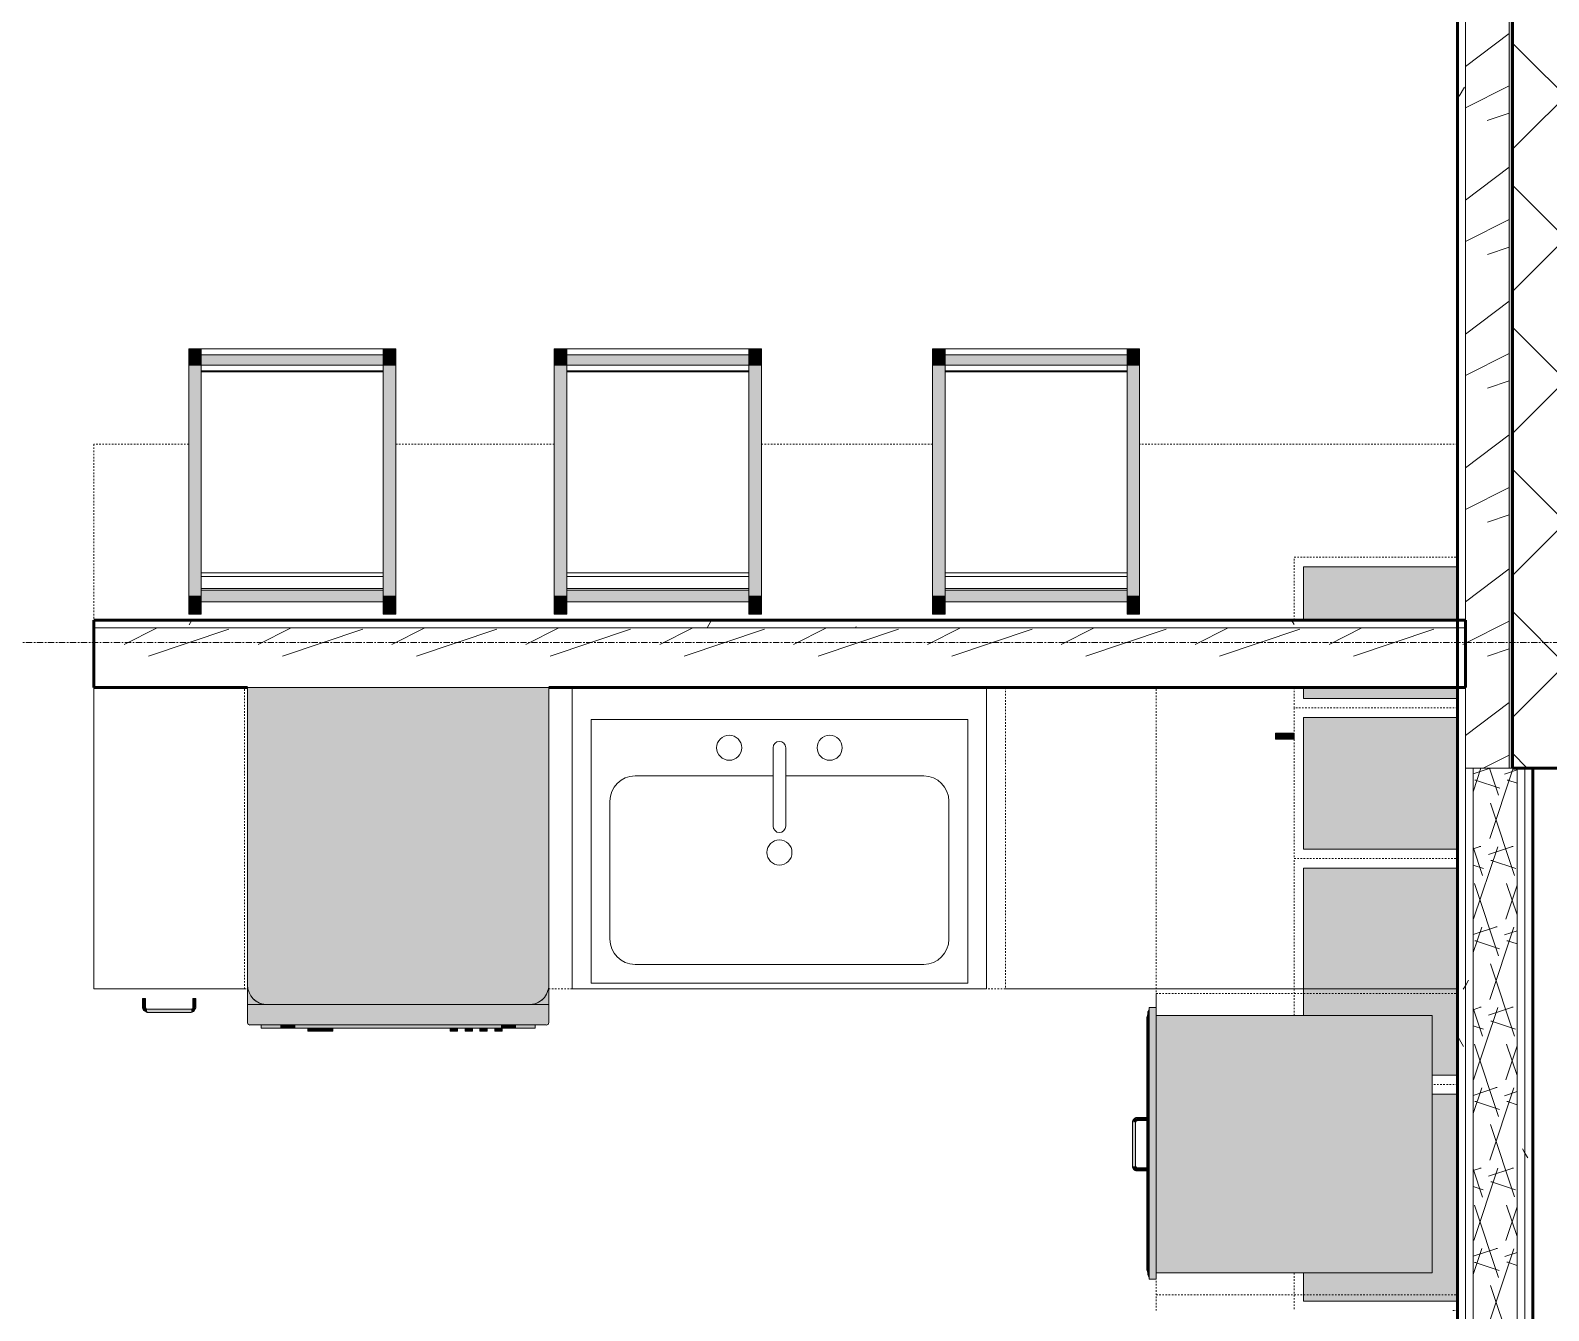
# Model space of a CAD drawing. Header units: inches. Extents: x -4169 to -1846, y 9706 to 12377.
# Drawn here: x -2758.4 to -2637.4, y 11794 to 11896 of the extents above; entities that cross this region are included whole.
import ezdxf

# ---------------------------------------------------------------- set-up
doc = ezdxf.new("R2010")
doc.units = ezdxf.units.IN
doc.header["$MEASUREMENT"] = 0
doc.linetypes.add('Dash', pattern=[0.25, 0.125, -0.125])
doc.linetypes.add('Grid Line 1_2_', pattern=[0.875, 0.5, -0.125, 0.125, -0.125])
for name, color, linetype, lineweight in [('0-1', 7, 'Continuous', 5), ('0-2', 7, 'Continuous', 18), ('A-WALL', 113, 'Continuous', 18), ('A-WALL-11', 113, 'Continuous', 60), ('A-WALL-3', 50, 'Continuous', 60), ('A-WALL-4', 7, 'Continuous', 18), ('A-WALL-PATT-1', 250, 'Continuous', 9), ('A-WALL-PATT-2', 253, 'Continuous', 9), ('A-WALL-PATT-3', 252, 'Continuous', 9), ('A-WALL-PATT-4', 111, 'Continuous', 9), ('I-FURN-1', 250, 'Continuous', 9), ('I-FURN-2', 9, 'Continuous', 9), ('I-WALL-3', 2, 'Continuous', 60), ('P-SANR-FIXT-2', 250, 'Continuous', 9), ('Q-CASE', 31, 'Continuous', 9), ('Q-CASE-1', 9, 'Continuous', 9), ('Q-CASE-3', 250, 'Continuous', 9), ('Q-CASE-4', 250, 'Dash', 9), ('Q-CASE-HDLN-1', 250, 'Dash', 9), ('Q-CASE-HDLN-2', 31, 'Continuous', 9), ('Q-SPCQ-1', 250, 'Continuous', 9), ('Q-SPCQ-2', 55, 'Continuous', 9), ('S-GRID-1', 1, 'Grid Line 1_2_', 9)]:
    doc.layers.add(name, color=color, linetype=linetype, lineweight=lineweight)
pattern_1 = [(216.87, (4.265, 10.662), (31.9871619, 21.32545714), [5.331, -47.981]), (206.565, (10.662, 7.464), (-10.662476, -10.6620098), [11.921, -11.921]), (198.435, (10.662, 2.132), (-21.32449365, -10.6625869), [6.744, -26.974])]
pattern_2 = [(0, (0, 0), (20.48, 5.12), [0.845, -14.515, 0.845, -14.515, -81.92]), (0, (0, 0), (20.48, 5.12), [-30.72, 0.845, -29.875, 0.845, -14.515, -35.84]), (0, (0, 0), (20.48, 5.12), [-76.8, 0.845, -9.395, 0.845, -24.755]), (120, (7.68, 2.56), (-14.67405, 15.1762003), [0.845, -14.515, 0.845, -14.515, -81.92]), (120, (7.68, 2.56), (-14.67405, 15.1762003), [-30.72, 0.845, -29.875, 0.845, -14.515, -35.84]), (120, (7.68, 2.56), (-14.67405, 15.1762003), [-76.8, 0.845, -9.395, 0.845, -24.755]), (240, (10.24, 12.8), (-5.80595, -20.2962003), [0.845, -14.515, 0.845, -14.515, -81.92]), (240, (10.24, 12.8), (-5.80595, -20.2962003), [-30.72, 0.845, -29.875, 0.845, -14.515, -35.84]), (240, (10.24, 12.8), (-5.80595, -20.2962003), [-76.8, 0.845, -9.395, 0.845, -24.755])]
pattern_3 = [(45, (0, 0), (-5.656854, 5.656854), []), (135, (0, 0), (-5.656854, -5.656854), [])]

# ---------------------------------------------------------------- blocks, each defined once
blk = doc.blocks.new('OD_CW_Countertop - OD_CW_Countertop-2487585-ENLARGED RCP - 2ND FLOOR PLAN')
at = {"layer": 'Q-CASE-HDLN-1'}
for p, q in [((8.29, 24), (0.74, 24)), ((0.74, 24), (0.74, 10)), ((37.41, 24), (24.79, 24)), ((67.53, 24), (53.91, 24)), ((109.34, 24), (84.03, 24)), ((0.74, 4.62), (0.74, -19.38)), ((0.74, -19.38), (12.96, -19.38)), ((36.96, -19.38), (109.34, -19.38))]:
    blk.add_line(p, q, dxfattribs=at)
blk = doc.blocks.new('OD_CW_Countertop - OD_CW_Countertop-2386725-ENLARGED RCP - 2ND FLOOR PLAN')
at = {"layer": 'Q-CASE-HDLN-1'}
for p, q in [((0.74, -24), (0.74, 0)), ((0.74, 0), (14.74, 0)), ((44.74, 0), (47.24, 0)), ((68.86, 0), (70.36, 0)), ((70.36, 0), (70.36, -24))]:
    blk.add_line(p, q, dxfattribs=at)
blk = doc.blocks.new('Sink Kitchen-Single - 30_ x 21_-366345-ENLARGED RCP - 2ND FLOOR PLAN')
at = {"layer": 'P-SANR-FIXT-2'}
for p, q in [((15.62, 10.59), (-14.38, 10.59)), ((-14.38, 10.59), (-14.38, -10.41)), ((15.62, -10.41), (15.62, 10.59)), ((0.12, 8.34), (0.12, 2.09)), ((1.12, 8.34), (1.12, 2.09)), ((0.12, 6.09), (-10.88, 6.09)), ((12.12, 6.09), (1.12, 6.09)), ((-12.88, 4.09), (-12.88, -6.91)), ((14.12, -6.91), (14.12, 4.09)), ((-10.88, -8.91), (12.12, -8.91)), ((-14.38, -10.41), (15.62, -10.41))]:
    blk.add_line(p, q, dxfattribs=at)
for centre, radius, start, end in [((-3.38, 8.34), 1, 360, 180), ((0.62, 8.34), 0.5, 360, 180), ((4.62, 8.34), 1, 360, 180), ((-3.38, 8.34), 1, 180, 0), ((4.62, 8.34), 1, 180, 360), ((-10.88, 4.09), 2, 90, 180), ((12.12, 4.09), 2, 360, 90), ((0.62, 2.09), 0.5, 180, 0), ((0.62, 0), 1, 360, 180), ((0.62, 0), 1, 180, 0), ((-10.88, -6.91), 2, 180, 270), ((12.12, -6.91), 2, 270, 0)]:
    blk.add_arc(centre, radius, start, end, dxfattribs=at)
blk = doc.blocks.new('Dishwasher_15404 - 34_ counter-547918-ENLARGED RCP - 2ND FLOOR PLAN')
at = {"layer": 'Q-SPCQ-2'}
for points in [[(0, 0), (23.68, 0), (24.08, 0.05), (24.46, 0.21), (24.83, 0.52), (25.04, 0.79), (25.2, 1.17), (25.25, 1.57), (25.25, 22.43), (25.17, 22.9), (24.98, 23.29), (24.74, 23.58), (24.46, 23.79), (24.08, 23.95), (23.68, 24), (0, 24), (0, 6.54)], [(25.25, 0), (26.73, 0.01), (26.82, 0.06), (26.87, 0.2), (26.85, 23.86), (26.82, 23.94), (26.68, 24), (25.25, 24), (25.25, 0.42)], [(27.12, 21.39), (27.12, 22.91), (26.87, 22.91), (26.87, 21.39)], [(26.87, 20.19), (27.12, 20.19), (27.12, 21.39), (26.87, 21.39), (26.87, 20.22)], [(27.12, 3.81), (27.12, 20.19), (26.87, 20.19), (26.87, 3.81)], [(27.12, 19.69), (27.37, 19.69), (27.37, 20.28), (27.12, 20.28), (27.12, 20.19)], [(27.37, 18.51), (27.37, 19.1), (27.12, 19.1), (27.12, 18.51)], [(27.37, 17.33), (27.37, 17.92), (27.12, 17.92), (27.12, 17.33)], [(27.37, 16.15), (27.37, 16.74), (27.12, 16.74), (27.12, 16.15)], [(27.37, 5.81), (27.37, 6.79), (27.12, 6.79), (27.12, 5.81)], [(27.37, 4.82), (27.37, 5.81), (27.12, 5.81), (27.12, 4.82)], [(26.87, 2.61), (27.12, 2.61), (27.12, 3.81), (26.87, 3.81), (26.87, 2.63)], [(27.12, 1.09), (27.12, 2.61), (26.87, 2.61), (26.87, 1.09)]]:
    blk.add_hatch(color=256, dxfattribs=at).paths.add_polyline_path(points, flags=0)
h = blk.add_hatch(color=256, dxfattribs=at)
h.paths.add_polyline_path([(24.74, 0), (25.25, 0), (25.25, 1.57), (25.2, 1.17), (24.96, 0.67), (24.74, 0.42), (24.46, 0.21), (24.08, 0.05), (23.68, 0), (24.57, 0)], flags=0)
h.paths.add_polyline_path([(25.25, 22.43), (25.25, 24), (23.68, 24), (24.08, 23.95), (24.46, 23.79), (24.83, 23.48), (25.04, 23.21), (25.22, 22.75)], flags=0)
h = blk.add_hatch(color=256, dxfattribs=at)
h.paths.add_polyline_path([(25.07, 0.85), (25.12, 0.95), (25.08, 0.9)], flags=0)
h.paths.add_polyline_path([(25.2, 1.2), (25.22, 1.25), (25.2, 1.23)], flags=0)
h.paths.add_polyline_path([(25, 23.26), (24.96, 23.33), (24.98, 23.29)], flags=0)
at = {"layer": 'Q-SPCQ-1'}
for p, q in [((0, 24), (23.68, 24)), ((0, 0), (0, 24)), ((23.68, 24), (25.25, 24)), ((25.25, 24), (26.68, 24)), ((25.25, 24), (25.25, 22.43)), ((26.87, 23.8), (26.87, 0.2)), ((25.25, 22.43), (25.25, 1.57)), ((26.87, 22.91), (27.12, 22.91)), ((27.12, 21.39), (27.12, 22.91)), ((27.12, 20.19), (27.12, 21.39)), ((27.12, 20.28), (27.37, 20.28)), ((27.12, 3.81), (27.12, 20.19)), ((27.12, 19.69), (27.37, 19.69)), ((27.37, 19.69), (27.37, 20.28)), ((27.12, 19.1), (27.37, 19.1)), ((27.12, 18.51), (27.37, 18.51)), ((27.37, 18.51), (27.37, 19.1)), ((27.12, 17.92), (27.37, 17.92)), ((27.12, 17.33), (27.37, 17.33)), ((27.37, 17.33), (27.37, 17.92)), ((27.12, 16.74), (27.37, 16.74)), ((27.12, 16.15), (27.37, 16.15)), ((27.37, 16.15), (27.37, 16.74)), ((27.12, 6.79), (27.37, 6.79)), ((27.37, 5.81), (27.37, 6.79)), ((27.37, 4.82), (27.37, 5.81)), ((27.37, 4.82), (27.12, 4.82)), ((27.12, 2.61), (27.12, 3.81)), ((27.12, 1.09), (27.12, 2.61)), ((25.25, 1.57), (25.25, 0)), ((23.68, 0), (0, 0)), ((26.87, 1.09), (27.12, 1.09)), ((25.25, 0), (23.68, 0)), ((26.68, 0), (25.25, 0))]:
    blk.add_line(p, q, dxfattribs=at)
for centre, radius, start, end in [((23.68, 22.43), 1.57, 360, 90), ((23.68, 22.43), 1.57, 32.077, 42.3359), ((23.68, 22.43), 1.57, 17.8182, 27.5266), ((26.68, 23.8), 0.197, 360, 90), ((23.68, 22.43), 1.57, 360, 13.6425), ((23.68, 1.57), 1.57, 270, 360), ((23.68, 1.57), 1.57, 346.3575, 360), ((23.68, 1.57), 1.57, 317.6641, 327.923), ((23.68, 1.57), 1.57, 332.4734, 342.1818), ((26.68, 0.2), 0.197, 270, 360), ((26.68, 0.2), 0.197, 285, 345)]:
    blk.add_arc(centre, radius, start, end, dxfattribs=at)
blk = doc.blocks.new('Bar_Stool_6722_1_ - Bar_Stool_6722_1_-1229311-ENLARGED RCP - 2ND FLOOR PLAN')
at = {"layer": 'I-FURN-2'}
for points in [[(1, 20.14), (1, 21.13), (0, 21.13), (0, 20.14)], [(16.5, 21.13), (15.5, 21.13), (15.5, 20.14), (16.5, 20.14)], [(1, 20.14), (0, 20.14), (0, 19.69), (1, 19.69), (1, 19.89)], [(1, 19.69), (0, 19.69), (0, 1.3), (1, 1.3), (1, 17.83)], [(16.5, 19.69), (16.5, 20.14), (15.5, 20.14), (15.5, 19.69), (16, 19.69)], [(16.5, 19.69), (15.5, 19.69), (15.5, 1.3), (16.5, 1.3), (16.5, 17.83)], [(1, 1.3), (0, 1.3), (0, 0.75), (1, 0.75), (1, 0.94)], [(16.5, 0.75), (16.5, 1.3), (15.5, 1.3), (15.5, 0.75), (16.5, 0.75)], [(1, 0.46), (1, 0.75), (0, 0.75), (0, 0), (1, 0)], [(16.5, 0.46), (16.5, 0.75), (15.5, 0.75), (15.5, 0), (16.5, 0)]]:
    blk.add_hatch(color=256, dxfattribs=at).paths.add_polyline_path(points, flags=0)
h = blk.add_hatch(color=256, dxfattribs=at)
h.paths.add_polyline_path([(11.82, 20.14), (1, 20.14), (1, 19.22), (11.82, 19.22)], flags=0)
h.paths.add_polyline_path([(15.5, 20.14), (11.82, 20.14), (11.82, 19.22), (15.5, 19.22), (15.5, 19.69)], flags=0)
h = blk.add_hatch(color=256, dxfattribs=at)
h.paths.add_polyline_path([(11.82, 1.3), (1, 1.3), (1, 0.46), (11.82, 0.46), (11.82, 0.75)], flags=0)
h.paths.add_polyline_path([(15.5, 0.75), (15.5, 1.3), (11.82, 1.3), (11.82, 0.46), (15.5, 0.46)], flags=0)
at = {"layer": 'I-FURN-1'}
for p, q in [((1, 21.13), (0, 21.13)), ((0, 21.13), (0, 20.14)), ((1, 20.14), (1, 21.13)), ((16.5, 21.13), (15.5, 21.13)), ((15.5, 21.13), (15.5, 20.14)), ((16.5, 20.14), (16.5, 21.13)), ((0, 20.14), (0, 19.69)), ((0, 20.14), (1, 20.14)), ((0, 19.69), (0, 1.3)), ((0, 19.69), (1, 19.69)), ((15.5, 20.14), (1, 20.14)), ((1, 19.69), (1, 20.14)), ((1, 1.3), (1, 19.69)), ((15.5, 20.14), (15.5, 19.69)), ((15.5, 20.14), (16.5, 20.14)), ((15.5, 19.69), (15.5, 1.3)), ((15.5, 19.69), (16.5, 19.69)), ((16.5, 19.69), (16.5, 20.14)), ((16.5, 1.3), (16.5, 19.69)), ((1, 19.22), (15.5, 19.22)), ((1, 19.07), (15.5, 19.07)), ((1, 18.13), (15.5, 18.13)), ((1, 17.83), (15.5, 17.83)), ((0, 1.3), (1, 1.3)), ((0, 1.3), (0, 0.75)), ((1, 1.83), (15.5, 1.83)), ((1, 1.73), (15.5, 1.73)), ((15.5, 1.3), (1, 1.3)), ((1, 0.75), (1, 1.3)), ((15.5, 1.3), (16.5, 1.3)), ((15.5, 1.3), (15.5, 0.75)), ((16.5, 0.75), (16.5, 1.3)), ((0, 0.75), (0, 0)), ((0, 0.75), (1, 0.75)), ((1, 0), (1, 0.75)), ((1, 0.46), (15.5, 0.46)), ((15.5, 0.75), (15.5, 0)), ((15.5, 0.75), (16.5, 0.75)), ((16.5, 0), (15.5, 0)), ((16.5, 0), (16.5, 0.75)), ((1, 0), (0, 0)), ((1, 0), (15.5, 0))]:
    blk.add_line(p, q, dxfattribs=at)
blk = doc.blocks.new('300 Series Wall Hung Cabinet_301 - 18_-2356589-ENLARGED RCP - 2ND FLOOR PLAN')
at = {"layer": 'Q-CASE-1'}
blk.add_hatch(color=256, dxfattribs=at).paths.add_polyline_path([(8.25, -4.79), (8.25, -0.19), (-8.25, -0.19), (-8.25, -2.19), (6, -2.19), (6, -12.44), (8.25, -12.44)], flags=0)
at = {"layer": 'Q-CASE-3'}
for p, q in [((-8.25, -2.19), (-8.25, -0.19)), ((8.25, -0.19), (8.25, -12.44)), ((8.25, -12.44), (6, -12.44))]:
    blk.add_line(p, q, dxfattribs=at)
at = {"layer": 'Q-CASE-4'}
for p, q in [((-9, -0.19), (-9, -2.19)), ((9, -0.56), (9, -0.19)), ((6, -13.19), (9, -13.19))]:
    blk.add_line(p, q, dxfattribs=at)
blk = doc.blocks.new('300 Series Wall Hung Cabinet_301 - 18_-2356570-ENLARGED RCP - 2ND FLOOR PLAN')
at = {"layer": 'Q-CASE-1'}
blk.add_hatch(color=256, dxfattribs=at).paths.add_polyline_path([(-8.25, 0.19), (8.25, 0.19), (8.25, 12.44), (-3.5, 12.44), (-3.5, 2.19), (-8.25, 2.19), (-8.25, 0.56)], flags=0)
at = {"layer": 'Q-CASE-3'}
for p, q in [((-3.5, 12.44), (8.25, 12.44)), ((8.25, 12.44), (8.25, 0.19)), ((-8.25, 0.19), (-8.25, 2.19))]:
    blk.add_line(p, q, dxfattribs=at)
at = {"layer": 'Q-CASE-4'}
for p, q in [((-3.5, 13.19), (9, 13.19)), ((9, 13.19), (9, 0.19)), ((-9, 0.19), (-9, 2.19))]:
    blk.add_line(p, q, dxfattribs=at)
blk = doc.blocks.new('300 Series Wall Hung Cabinet_301 - 12_-2216986-ENLARGED RCP - 2ND FLOOR PLAN')
at = {"layer": 'Q-CASE-1'}
for points in [[(5.25, -0.56), (5.25, -0.19), (-5.25, -0.19), (-5.25, -12.44), (5.25, -12.44), (5.25, -4.79)], [(-3.51, -13.19), (-4, -13.19), (-4, -14.69), (-3.51, -14.69)]]:
    blk.add_hatch(color=256, dxfattribs=at).paths.add_polyline_path(points, flags=0)
at = {"layer": 'Q-CASE-3'}
for p, q in [((-5.25, -12.44), (-5.25, -0.19)), ((5.25, -0.19), (5.25, -12.44)), ((5.25, -12.44), (-5.25, -12.44)), ((-3.51, -13.19), (-4, -13.19)), ((-4, -13.19), (-4, -14.69)), ((-3.51, -14.69), (-3.51, -13.19)), ((-4, -14.69), (-3.51, -14.69))]:
    blk.add_line(p, q, dxfattribs=at)
at = {"layer": 'Q-CASE-4'}
for p, q in [((-6, -0.19), (-6, -13.19)), ((6, -13.19), (6, -0.19)), ((-6, -13.19), (6, -13.19))]:
    blk.add_line(p, q, dxfattribs=at)
blk = doc.blocks.new('300 Series Wall Hung Cabinet_301 - 12_-V7-ENLARGED RCP - 2ND FLOOR PLAN')
at = {"layer": 'Q-CASE-1'}
h = blk.add_hatch(color=256, dxfattribs=at)
h.paths.add_polyline_path([(-5.25, 12.44), (-5.25, 0.19), (-4.37, 0.19), (-4.37, 12.44)], flags=0)
h.paths.add_polyline_path([(1, 4.79), (1, 0.19), (5.25, 0.19), (5.25, 12.44), (1, 12.44)], flags=0)
at = {"layer": 'Q-CASE-3'}
for p, q in [((-5.25, 0.19), (-5.25, 12.44)), ((-5.25, 12.44), (-4.37, 12.44)), ((1, 12.44), (5.25, 12.44)), ((5.25, 12.44), (5.25, 0.19))]:
    blk.add_line(p, q, dxfattribs=at)
at = {"layer": 'Q-CASE-4'}
for p, q in [((-6, 0.19), (-6, 13.19)), ((-6, 13.19), (-4.37, 13.19)), ((1, 13.19), (6, 13.19)), ((6, 13.19), (6, 0.19))]:
    blk.add_line(p, q, dxfattribs=at)
blk = doc.blocks.new('Base_Unit_4_drawer_12137 - 24_-V11-ENLARGED RCP - 2ND FLOOR PLAN')
at = {"layer": 'Q-CASE'}
for points in [[(10.99, -24), (10.99, -2), (-9.51, -2), (-9.51, -24), (10.5, -24)], [(11.49, -24), (-10.14, -24), (-10.14, -24.54), (11.49, -24.54), (11.49, -24.38)], [(11.49, -24.54), (-10.03, -24.56), (-9.92, -24.59), (11.27, -24.59), (11.38, -24.56)], [(11.27, -24.59), (-9.92, -24.59), (-9.76, -24.67), (-9.47, -24.67), (11.11, -24.67), (11.19, -24.64)], [(11.01, -24.67), (-9.51, -24.69), (-9.31, -24.75), (10.74, -24.75), (10.92, -24.68)], [(-1.14, -24.75), (-1.38, -24.75), (-1.37, -25.5), (-1.14, -25.5)], [(2.86, -24.75), (2.62, -24.75), (2.63, -25.5), (2.86, -25.5), (2.86, -25.32)], [(-1.01, -25.78), (-1.03, -25.64), (-1.2, -25.5), (-1.35, -25.5), (-1.31, -25.69), (-1.28, -25.77), (-1.12, -25.83), (-1.01, -25.81)], [(2.49, -25.88), (2.49, -25.63), (-1.01, -25.64), (-1.01, -25.88), (0.45, -25.88)], [(2.83, -25.5), (2.65, -25.5), (2.49, -25.69), (2.49, -25.84), (2.64, -25.81), (2.76, -25.75), (2.82, -25.61)]]:
    blk.add_hatch(color=256, dxfattribs=at).paths.add_polyline_path(points, flags=0)
at = {"layer": 'Q-CASE-HDLN-1'}
for p, q in [((12.74, 0), (-11.26, 0)), ((-11.26, -24), (-11.26, 0)), ((12.74, -24), (12.74, 0)), ((12.74, -24), (-11.26, -24))]:
    blk.add_line(p, q, dxfattribs=at)
at = {"layer": 'Q-CASE-HDLN-2'}
for p, q in [((-9.51, -24), (-9.51, -2)), ((-9.51, -2), (10.99, -2)), ((10.99, -2), (10.99, -24)), ((11.49, -24), (-10.14, -24)), ((-10.14, -24.54), (-10.14, -24)), ((11.49, -24), (11.49, -24.54)), ((11.49, -24.54), (-10.14, -24.54)), ((-9.92, -24.59), (11.27, -24.59)), ((11.04, -24.67), (-9.69, -24.67)), ((-9.39, -24.75), (10.74, -24.75)), ((-1.39, -25.5), (-1.39, -24.75)), ((-1.39, -25.5), (-1.39, -24.75)), ((-1.39, -25.5), (-1.39, -24.75)), ((-1.39, -25.5), (-1.39, -24.75)), ((-1.14, -24.75), (-1.14, -25.5)), ((-1.14, -24.75), (-1.14, -25.5)), ((-1.14, -24.75), (-1.14, -25.5)), ((-1.14, -24.75), (-1.14, -25.5)), ((2.61, -25.5), (2.61, -24.75)), ((2.61, -25.5), (2.61, -24.75)), ((2.61, -25.5), (2.61, -24.75)), ((2.61, -25.5), (2.61, -24.75)), ((2.86, -24.75), (2.86, -25.5)), ((2.86, -24.75), (2.86, -25.5)), ((2.86, -24.75), (2.86, -25.5)), ((2.86, -24.75), (2.86, -25.5)), ((-1.01, -25.63), (2.49, -25.63)), ((2.49, -25.88), (-1.01, -25.88))]:
    blk.add_line(p, q, dxfattribs=at)
at = {"layer": 'Q-CASE-HDLN-2', "flags": 128}
for points in [[(-1.01, -25.88), (-1.03, -25.87), (-1.04, -25.87), (-1.06, -25.87), (-1.07, -25.87), (-1.09, -25.87), (-1.1, -25.86), (-1.12, -25.86), (-1.13, -25.86), (-1.14, -25.85), (-1.16, -25.85), (-1.17, -25.84), (-1.19, -25.83), (-1.2, -25.83), (-1.21, -25.82), (-1.22, -25.81), (-1.24, -25.8), (-1.25, -25.79), (-1.26, -25.78), (-1.27, -25.77), (-1.28, -25.76), (-1.29, -25.75), (-1.3, -25.74), (-1.31, -25.73), (-1.32, -25.72), (-1.33, -25.7), (-1.34, -25.69), (-1.34, -25.68), (-1.35, -25.66), (-1.36, -25.65), (-1.36, -25.64), (-1.37, -25.62), (-1.37, -25.61), (-1.38, -25.59), (-1.38, -25.58), (-1.38, -25.56), (-1.38, -25.55), (-1.39, -25.53), (-1.39, -25.52), (-1.39, -25.5), (-1.39, -25.5)], [(-1.29, -25.75), (-1.3, -25.74), (-1.31, -25.73), (-1.32, -25.72), (-1.33, -25.7), (-1.34, -25.69), (-1.34, -25.68), (-1.35, -25.66), (-1.36, -25.65), (-1.36, -25.64), (-1.37, -25.62), (-1.37, -25.61), (-1.38, -25.59), (-1.38, -25.58), (-1.38, -25.56), (-1.38, -25.55), (-1.39, -25.53), (-1.39, -25.52), (-1.39, -25.5), (-1.39, -25.5)], [(-1.29, -25.75), (-1.3, -25.74), (-1.31, -25.73), (-1.32, -25.72), (-1.33, -25.7), (-1.34, -25.69), (-1.34, -25.68), (-1.35, -25.66), (-1.36, -25.65), (-1.36, -25.64), (-1.37, -25.62), (-1.37, -25.61), (-1.38, -25.59), (-1.38, -25.58), (-1.38, -25.56), (-1.38, -25.55), (-1.39, -25.53), (-1.39, -25.52), (-1.39, -25.5), (-1.39, -25.5)], [(-1.29, -25.75), (-1.3, -25.74), (-1.31, -25.73), (-1.32, -25.72), (-1.33, -25.7), (-1.34, -25.69), (-1.34, -25.68), (-1.35, -25.66), (-1.36, -25.65), (-1.36, -25.64), (-1.37, -25.62), (-1.37, -25.61), (-1.38, -25.59), (-1.38, -25.58), (-1.38, -25.56), (-1.38, -25.55), (-1.39, -25.53), (-1.39, -25.52), (-1.39, -25.5), (-1.39, -25.5)], [(-1.01, -25.88), (-1.03, -25.87), (-1.04, -25.87), (-1.06, -25.87), (-1.07, -25.87), (-1.09, -25.87), (-1.1, -25.86), (-1.12, -25.86), (-1.13, -25.86), (-1.14, -25.85), (-1.16, -25.85), (-1.17, -25.84), (-1.19, -25.83), (-1.2, -25.83), (-1.21, -25.82), (-1.22, -25.81), (-1.24, -25.8), (-1.25, -25.79), (-1.26, -25.78), (-1.27, -25.77)], [(-1.01, -25.88), (-1.03, -25.87), (-1.04, -25.87), (-1.06, -25.87), (-1.07, -25.87), (-1.09, -25.87), (-1.1, -25.86), (-1.12, -25.86), (-1.13, -25.86), (-1.14, -25.85), (-1.16, -25.85), (-1.17, -25.84), (-1.19, -25.83), (-1.2, -25.83), (-1.21, -25.82), (-1.22, -25.81), (-1.24, -25.8), (-1.25, -25.79), (-1.26, -25.78), (-1.27, -25.77)], [(-1.01, -25.88), (-1.03, -25.87), (-1.04, -25.87), (-1.06, -25.87), (-1.07, -25.87), (-1.09, -25.87), (-1.1, -25.86), (-1.12, -25.86), (-1.13, -25.86), (-1.14, -25.85), (-1.16, -25.85), (-1.17, -25.84), (-1.19, -25.83), (-1.2, -25.83), (-1.21, -25.82), (-1.22, -25.81), (-1.24, -25.8), (-1.25, -25.79), (-1.26, -25.78), (-1.27, -25.77)], [(-1.14, -25.5), (-1.14, -25.5), (-1.14, -25.51), (-1.14, -25.51), (-1.14, -25.52), (-1.13, -25.52), (-1.13, -25.53), (-1.13, -25.53), (-1.13, -25.54), (-1.13, -25.54), (-1.13, -25.55), (-1.13, -25.55), (-1.12, -25.56), (-1.12, -25.56), (-1.12, -25.57), (-1.12, -25.57), (-1.11, -25.57), (-1.11, -25.58), (-1.11, -25.58), (-1.1, -25.59), (-1.1, -25.59), (-1.1, -25.59), (-1.09, -25.6), (-1.09, -25.6), (-1.08, -25.6), (-1.08, -25.61), (-1.08, -25.61), (-1.07, -25.61), (-1.07, -25.61), (-1.06, -25.61), (-1.06, -25.62), (-1.05, -25.62), (-1.05, -25.62), (-1.04, -25.62), (-1.04, -25.62), (-1.03, -25.62), (-1.03, -25.62), (-1.02, -25.62), (-1.02, -25.63), (-1.01, -25.63), (-1.01, -25.63)], [(-1.14, -25.5), (-1.14, -25.5), (-1.14, -25.51)], [(-1.14, -25.5), (-1.14, -25.5), (-1.14, -25.51)], [(-1.14, -25.5), (-1.14, -25.5), (-1.14, -25.51)], [(-1.02, -25.62), (-1.02, -25.63), (-1.01, -25.63)], [(-1.02, -25.62), (-1.02, -25.63), (-1.01, -25.63)], [(-1.02, -25.62), (-1.02, -25.63), (-1.01, -25.63)], [(2.86, -25.5), (2.86, -25.51), (2.86, -25.53), (2.86, -25.54), (2.86, -25.56), (2.86, -25.57), (2.85, -25.59), (2.85, -25.6), (2.84, -25.62), (2.84, -25.63), (2.83, -25.65), (2.83, -25.66), (2.82, -25.67), (2.81, -25.69), (2.81, -25.7), (2.8, -25.71), (2.79, -25.72), (2.78, -25.74), (2.77, -25.75), (2.76, -25.76), (2.75, -25.77), (2.74, -25.78), (2.73, -25.79), (2.71, -25.8), (2.7, -25.81), (2.69, -25.82), (2.68, -25.82), (2.66, -25.83), (2.65, -25.84), (2.64, -25.84), (2.62, -25.85), (2.61, -25.85), (2.6, -25.86), (2.58, -25.86), (2.57, -25.87), (2.55, -25.87), (2.54, -25.87), (2.52, -25.87), (2.51, -25.87), (2.49, -25.88), (2.49, -25.88)], [(2.49, -25.63), (2.49, -25.63), (2.5, -25.62), (2.5, -25.62), (2.51, -25.62), (2.51, -25.62), (2.52, -25.62), (2.52, -25.62), (2.53, -25.62), (2.53, -25.62), (2.54, -25.62), (2.54, -25.61), (2.55, -25.61), (2.55, -25.61), (2.55, -25.61), (2.56, -25.6), (2.56, -25.6), (2.57, -25.6), (2.57, -25.59), (2.57, -25.59), (2.58, -25.59), (2.58, -25.58), (2.58, -25.58), (2.59, -25.58), (2.59, -25.57), (2.59, -25.57), (2.6, -25.56), (2.6, -25.56), (2.6, -25.55), (2.6, -25.55), (2.6, -25.55), (2.61, -25.54), (2.61, -25.54), (2.61, -25.53), (2.61, -25.53), (2.61, -25.52), (2.61, -25.52), (2.61, -25.51), (2.61, -25.51), (2.61, -25.5), (2.61, -25.5)], [(2.49, -25.63), (2.49, -25.63), (2.5, -25.62)], [(2.49, -25.63), (2.49, -25.63), (2.5, -25.62)], [(2.49, -25.63), (2.49, -25.63), (2.5, -25.62)], [(2.74, -25.78), (2.73, -25.79), (2.71, -25.8), (2.7, -25.81), (2.69, -25.82), (2.68, -25.82), (2.66, -25.83), (2.65, -25.84), (2.64, -25.84), (2.62, -25.85), (2.61, -25.85), (2.6, -25.86), (2.58, -25.86), (2.57, -25.87), (2.55, -25.87), (2.54, -25.87), (2.52, -25.87), (2.51, -25.87), (2.49, -25.88), (2.49, -25.88)], [(2.74, -25.78), (2.73, -25.79), (2.71, -25.8), (2.7, -25.81), (2.69, -25.82), (2.68, -25.82), (2.66, -25.83), (2.65, -25.84), (2.64, -25.84), (2.62, -25.85), (2.61, -25.85), (2.6, -25.86), (2.58, -25.86), (2.57, -25.87), (2.55, -25.87), (2.54, -25.87), (2.52, -25.87), (2.51, -25.87), (2.49, -25.88), (2.49, -25.88)], [(2.74, -25.78), (2.73, -25.79), (2.71, -25.8), (2.7, -25.81), (2.69, -25.82), (2.68, -25.82), (2.66, -25.83), (2.65, -25.84), (2.64, -25.84), (2.62, -25.85), (2.61, -25.85), (2.6, -25.86), (2.58, -25.86), (2.57, -25.87), (2.55, -25.87), (2.54, -25.87), (2.52, -25.87), (2.51, -25.87), (2.49, -25.88), (2.49, -25.88)], [(2.61, -25.51), (2.61, -25.51), (2.61, -25.5), (2.61, -25.5)], [(2.61, -25.51), (2.61, -25.51), (2.61, -25.5), (2.61, -25.5)], [(2.61, -25.51), (2.61, -25.51), (2.61, -25.5), (2.61, -25.5)], [(2.86, -25.5), (2.86, -25.51), (2.86, -25.53), (2.86, -25.54), (2.86, -25.56), (2.86, -25.57), (2.85, -25.59), (2.85, -25.6), (2.84, -25.62), (2.84, -25.63), (2.83, -25.65), (2.83, -25.66), (2.82, -25.67), (2.81, -25.69), (2.81, -25.7), (2.8, -25.71), (2.79, -25.72), (2.78, -25.74), (2.77, -25.75), (2.76, -25.76)], [(2.86, -25.5), (2.86, -25.51), (2.86, -25.53), (2.86, -25.54), (2.86, -25.56), (2.86, -25.57), (2.85, -25.59), (2.85, -25.6), (2.84, -25.62), (2.84, -25.63), (2.83, -25.65), (2.83, -25.66), (2.82, -25.67), (2.81, -25.69), (2.81, -25.7), (2.8, -25.71), (2.79, -25.72), (2.78, -25.74), (2.77, -25.75), (2.76, -25.76)], [(2.86, -25.5), (2.86, -25.51), (2.86, -25.53), (2.86, -25.54), (2.86, -25.56), (2.86, -25.57), (2.85, -25.59), (2.85, -25.6), (2.84, -25.62), (2.84, -25.63), (2.83, -25.65), (2.83, -25.66), (2.82, -25.67), (2.81, -25.69), (2.81, -25.7), (2.8, -25.71), (2.79, -25.72), (2.78, -25.74), (2.77, -25.75), (2.76, -25.76)]]:
    blk.add_lwpolyline(points, dxfattribs=at)
at = {"layer": 'Q-CASE-HDLN-2'}
for points in [[(-10.14, -24.54), (-10.1, -24.54), (-10.03, -24.55), (-9.95, -24.58), (-9.92, -24.59)], [(-9.92, -24.59), (-9.9, -24.61), (-9.84, -24.64), (-9.76, -24.67), (-9.69, -24.67), (-9.66, -24.67)], [(-9.66, -24.67), (-9.69, -24.67), (-9.73, -24.67), (-9.76, -24.67)], [(-9.76, -24.67), (-9.73, -24.67), (-9.69, -24.67), (-9.66, -24.67)], [(-9.66, -24.67), (-9.69, -24.67), (-9.73, -24.67), (-9.76, -24.67)], [(-9.76, -24.67), (-9.73, -24.67), (-9.69, -24.67), (-9.66, -24.67)], [(-9.66, -24.67), (-9.69, -24.67), (-9.73, -24.67), (-9.76, -24.67)], [(-9.57, -24.68), (-9.53, -24.68), (-9.47, -24.7), (-9.41, -24.73), (-9.39, -24.75)], [(10.92, -24.68), (10.88, -24.68), (10.82, -24.7), (10.76, -24.73), (10.74, -24.75)], [(11.27, -24.59), (11.25, -24.61), (11.19, -24.64), (11.11, -24.67), (11.05, -24.67), (11.01, -24.67)], [(11.11, -24.67), (11.08, -24.67), (11.04, -24.67), (11.01, -24.67)], [(11.11, -24.67), (11.08, -24.67), (11.05, -24.67), (11.01, -24.67)], [(11.11, -24.67), (11.08, -24.67), (11.04, -24.67), (11.01, -24.67)], [(11.11, -24.67), (11.08, -24.67), (11.05, -24.67), (11.01, -24.67)], [(11.11, -24.67), (11.08, -24.67), (11.04, -24.67), (11.01, -24.67)], [(11.49, -24.54), (11.45, -24.54), (11.38, -24.55), (11.31, -24.58), (11.27, -24.59)]]:
    blk.add_open_spline(points, degree=3, dxfattribs=at)
blk = doc.blocks.new('Vanity Cabinet-Double Door - 33_-2164608-ENLARGED RCP - 2ND FLOOR PLAN')
at = {"layer": 'Q-CASE-3'}
for p, q in [((-15.76, -24), (-15.76, 0)), ((-15.76, 0), (17.24, 0)), ((17.24, 0), (17.24, -24)), ((17.24, -24), (-15.76, -24))]:
    blk.add_line(p, q, dxfattribs=at)
blk = doc.blocks.new('Base Cabinet-Single Door - 12_-2213366-ENLARGED RCP - 2ND FLOOR PLAN')
at = {"layer": 'Q-CASE-4'}
for p, q in [((-5.26, 24), (-5.26, 0)), ((6.74, 24), (-5.26, 24)), ((6.74, 0), (6.74, 24)), ((-5.26, 0), (6.74, 0))]:
    blk.add_line(p, q, dxfattribs=at)
blk = doc.blocks.new('Drawer_Base_Cabinet_3_drawer_12205 - 12_-2354592-ENLARGED RCP - 2ND FLOOR PLAN')
at = {"layer": 'Q-CASE'}
for points in [[(-1.2, -25.5), (-1.14, -25.5), (-1.15, -24.75), (-1.38, -24.75), (-1.37, -25.5), (-1.23, -25.5)], [(2.68, -25.5), (2.86, -25.5), (2.85, -24.75), (2.62, -24.75), (2.63, -25.5), (2.65, -25.5)], [(-1.01, -25.84), (-1.03, -25.64), (-1.2, -25.5), (-1.35, -25.5), (-1.31, -25.69), (-1.28, -25.77), (-1.12, -25.83)], [(2.49, -25.87), (2.49, -25.62), (-1.01, -25.64), (-1.01, -25.87)], [(2.49, -25.84), (2.64, -25.81), (2.76, -25.75), (2.82, -25.61), (2.8, -25.5), (2.65, -25.5), (2.49, -25.69), (2.49, -25.81)], [(2.49, -25.64), (2.6, -25.55), (2.62, -25.51), (2.5, -25.63)]]:
    blk.add_hatch(color=256, dxfattribs=at).paths.add_polyline_path(points, flags=0)
at = {"layer": 'Q-CASE-HDLN-1'}
for p, q in [((6.74, 0), (-5.26, 0)), ((-5.26, -24), (-5.26, 0)), ((6.74, -24), (6.74, 0)), ((6.74, -24), (-5.26, -24))]:
    blk.add_line(p, q, dxfattribs=at)
at = {"layer": 'Q-CASE-HDLN-2'}
for p, q in [((-1.39, -25.5), (-1.39, -24.75)), ((-1.39, -24.75), (-1.38, -24.75)), ((-1.14, -24.75), (-1.39, -24.75)), ((-1.39, -25.5), (-1.39, -24.75)), ((-1.39, -24.75), (-1.38, -24.75)), ((-1.38, -24.75), (-1.39, -24.75)), ((-1.39, -25.5), (-1.39, -24.75)), ((-1.39, -24.75), (-1.38, -24.75)), ((-1.38, -24.75), (-1.39, -24.75)), ((-1.14, -24.75), (-1.14, -25.5)), ((-1.14, -24.75), (-1.14, -24.75)), ((-1.14, -24.75), (-1.14, -25.5)), ((-1.14, -24.75), (-1.14, -24.75)), ((-1.14, -24.75), (-1.14, -24.75)), ((-1.14, -24.75), (-1.14, -25.5)), ((-1.14, -24.75), (-1.14, -24.75)), ((-1.14, -24.75), (-1.14, -24.75)), ((2.61, -25.5), (2.61, -24.75)), ((2.86, -24.75), (2.61, -24.75)), ((2.61, -24.75), (2.62, -24.75)), ((2.61, -25.5), (2.61, -24.75)), ((2.62, -24.75), (2.61, -24.75)), ((2.61, -24.75), (2.62, -24.75)), ((2.61, -25.5), (2.61, -24.75)), ((2.62, -24.75), (2.61, -24.75)), ((2.61, -24.75), (2.62, -24.75)), ((2.86, -24.75), (2.86, -25.5)), ((2.86, -24.75), (2.86, -24.75)), ((2.86, -24.75), (2.86, -25.5)), ((2.86, -24.75), (2.86, -24.75)), ((2.86, -24.75), (2.86, -24.75)), ((2.86, -24.75), (2.86, -25.5)), ((2.86, -24.75), (2.86, -24.75)), ((2.86, -24.75), (2.86, -24.75)), ((-1.31, -25.72), (-1.39, -25.5)), ((-1.31, -25.72), (-1.39, -25.5)), ((-1.14, -25.5), (-1.12, -25.54)), ((-1.14, -25.5), (-1.12, -25.54)), ((-1.01, -25.87), (-1.1, -25.83)), ((-1.01, -25.87), (-1.1, -25.83)), ((-1.01, -25.62), (2.49, -25.62)), ((2.49, -25.87), (-1.01, -25.87)), ((2.49, -25.62), (2.52, -25.6)), ((2.49, -25.62), (2.52, -25.6)), ((2.71, -25.8), (2.49, -25.87)), ((2.71, -25.8), (2.49, -25.87)), ((2.86, -25.5), (2.82, -25.59)), ((2.86, -25.5), (2.82, -25.59))]:
    blk.add_line(p, q, dxfattribs=at)
at = {"layer": 'Q-CASE-HDLN-2', "flags": 128}
for points in [[(-1.01, -25.87), (-1.31, -25.72), (-1.39, -25.5)], [(-1.14, -25.5), (-1.08, -25.61), (-1.01, -25.62)], [(2.86, -25.5), (2.71, -25.8), (2.49, -25.87)], [(2.49, -25.62), (2.59, -25.57), (2.61, -25.5)]]:
    blk.add_lwpolyline(points, dxfattribs=at)
blk = doc.blocks.new('CTR - 1st Phase - Unit Layouts_rvt-1-ENLARGED RCP - 2ND FLOOR PLAN')
at = {"layer": 'A-WALL-PATT-1'}
h = blk.add_hatch(dxfattribs=at)
h.set_pattern_fill('FP_1', color=256, style=0, pattern_type=2)
h.set_pattern_definition(pattern_2)
h.paths.add_polyline_path([(-2707.23, 11848.36), (-2644.7, 11848.36), (-2644.7, 11848.99), (-2753.3, 11848.99), (-2753.3, 11848.36), (-2712.26, 11848.36)], flags=0)
at = {"layer": 'A-WALL-PATT-2'}
h = blk.add_hatch(dxfattribs=at)
h.set_pattern_fill('FP_2', color=256, style=0, pattern_type=2)
h.set_pattern_definition(pattern_1)
h.paths.add_polyline_path([(-2753.3, 11843.61), (-2644.07, 11843.61), (-2644.07, 11848.36), (-2753.3, 11848.36)], flags=0)
at = {"layer": 'A-WALL-3'}
for p, q in [((-2753.3, 11843.61), (-2753.3, 11848.99)), ((-2753.3, 11848.99), (-2644.07, 11848.99)), ((-2644.07, 11848.99), (-2644.07, 11843.61)), ((-2741.07, 11843.61), (-2753.3, 11843.61)), ((-2644.07, 11843.61), (-2717.07, 11843.61))]:
    blk.add_line(p, q, dxfattribs=at)
at = {"layer": 'A-WALL-4'}
blk.add_line((-2753.3, 11848.36), (-2644.07, 11848.36), dxfattribs=at)
at = {"layer": '0-2'}
for name, p, rotation in [('Bar_Stool_6722_1_ - Bar_Stool_6722_1_-1229311-ENLARGED RCP - 2ND FLOOR PLAN', (-2729.25, 11870.58), 180), ('Bar_Stool_6722_1_ - Bar_Stool_6722_1_-1229311-ENLARGED RCP - 2ND FLOOR PLAN', (-2700.13, 11870.58), 180), ('Bar_Stool_6722_1_ - Bar_Stool_6722_1_-1229311-ENLARGED RCP - 2ND FLOOR PLAN', (-2670.01, 11870.58), 180), ('300 Series Wall Hung Cabinet_301 - 12_-V7-ENLARGED RCP - 2ND FLOOR PLAN', (-2644.51, 11847.99), 90.0000000000097), ('Dishwasher_15404 - 34_ counter-547918-ENLARGED RCP - 2ND FLOOR PLAN', (-2741.07, 11843.61), 269.9999999999882), ('Base Cabinet-Single Door - 12_-2213366-ENLARGED RCP - 2ND FLOOR PLAN', (-2673.96, 11843.61), 180), ('300 Series Wall Hung Cabinet_301 - 12_-2216986-ENLARGED RCP - 2ND FLOOR PLAN', (-2644.51, 11835.99), 270.0000000000097), ('300 Series Wall Hung Cabinet_301 - 18_-2356570-ENLARGED RCP - 2ND FLOOR PLAN', (-2644.51, 11820.99), 90.0000000000097), ('OD_CW_Countertop - OD_CW_Countertop-2386725-ENLARGED RCP - 2ND FLOOR PLAN', (-2668.7, 11749.25), 89.99999999998343), ('Base_Unit_4_drawer_12137 - 24_-V11-ENLARGED RCP - 2ND FLOOR PLAN', (-2644.7, 11807.98), 270.0000000000096), ('300 Series Wall Hung Cabinet_301 - 18_-2356589-ENLARGED RCP - 2ND FLOOR PLAN', (-2644.51, 11802.99), 270.0000000000097)]:
    blk.add_blockref(name, p, dxfattribs=dict(at, rotation=rotation))
for name, p in [('OD_CW_Countertop - OD_CW_Countertop-2487585-ENLARGED RCP - 2ND FLOOR PLAN', (-2754.04, 11838.99)), ('Drawer_Base_Cabinet_3_drawer_12205 - 12_-2354592-ENLARGED RCP - 2ND FLOOR PLAN', (-2748.04, 11843.61)), ('Vanity Cabinet-Double Door - 33_-2164608-ENLARGED RCP - 2ND FLOOR PLAN', (-2699.44, 11843.61)), ('Sink Kitchen-Single - 30_ x 21_-366345-ENLARGED RCP - 2ND FLOOR PLAN', (-2699.32, 11830.48))]:
    blk.add_blockref(name, p, dxfattribs=at)
blk = doc.blocks.new('CTR - 1st Phase - Shell_rvt-1-ENLARGED RCP - 2ND FLOOR PLAN')
at = {"layer": 'S-GRID-1'}
blk.add_line((-1846.46, 11847.19), (-4136.46, 11847.19), dxfattribs=at)
blk = doc.blocks.new('CTR - 1st Phase -Stairs _ Elevators_rvt-1-ENLARGED RCP - 2ND FLOOR PLAN')
at = {"layer": 'A-WALL-PATT-3'}
h = blk.add_hatch(dxfattribs=at)
h.set_pattern_fill('FP_52', color=256, style=0, pattern_type=2)
h.set_pattern_definition(pattern_3)
h.paths.add_polyline_path([(-2640.32, 11845.19), (-2632.32, 11845.19), (-2632.32, 12085.19), (-2640.32, 12085.19), (-2640.32, 11853.19)], flags=0)
h = blk.add_hatch(dxfattribs=at)
h.set_pattern_fill('FP_52', color=256, style=0, pattern_type=2)
h.set_pattern_definition(pattern_3)
h.paths.add_polyline_path([(-2636.17, 11837.19), (-2624.32, 11837.19), (-2624.32, 11845.19), (-2640.32, 11845.19), (-2640.32, 11837.19), (-2639.95, 11837.19)], flags=0)
h.paths.add_polyline_path([(-2584.32, 11837.19), (-2520.32, 11837.19), (-2520.32, 11845.19), (-2584.32, 11845.19), (-2584.32, 11838.44)], flags=0)
at = {"layer": 'A-WALL-3'}
for p, q in [((-2640.32, 11845.19), (-2640.32, 12085.19)), ((-2640.32, 11837.19), (-2640.32, 11845.19)), ((-2624.32, 11837.19), (-2640.32, 11837.19))]:
    blk.add_line(p, q, dxfattribs=at)

msp = doc.modelspace()

# ---------------------------------------------------------------- hatches: boundary and pattern name
at = {"layer": 'A-WALL'}
msp.add_hatch(color=256, dxfattribs=at).paths.add_polyline_path([(-2640.36, 11837.19), (-2640.32, 11837.19), (-2640.32, 12085.19), (-2640.57, 12085.19), (-2640.57, 11837.19)], flags=0)
at = {"layer": 'A-WALL-PATT-4'}
h = msp.add_hatch(dxfattribs=at)
h.set_pattern_fill('FP_1', color=256, style=0, pattern_type=2)
h.set_pattern_definition(pattern_2)
h.paths.add_polyline_path([(-2644.07, 11837.19), (-2644.07, 11843.61), (-2644.7, 11843.61), (-2644.7, 11837.19)], flags=0)
h.paths.add_polyline_path([(-2644.07, 11848.36), (-2644.07, 12085.19), (-2644.7, 12085.19), (-2644.7, 11848.36)], flags=0)
h = msp.add_hatch(dxfattribs=at)
h.set_pattern_fill('FP_2', color=256, style=0, pattern_type=2)
h.set_pattern_definition(pattern_1)
h.paths.add_polyline_path([(-2640.57, 11837.19), (-2640.57, 12085.19), (-2644.07, 12085.19), (-2644.07, 11837.19), (-2643.45, 11837.19)], flags=0)
h = msp.add_hatch(dxfattribs=at)
h.set_pattern_fill('FP_1', color=256, style=0, pattern_type=2)
h.set_pattern_definition(pattern_2)
h.paths.add_polyline_path([(-2644.07, 11725.36), (-2644.07, 11837.19), (-2644.7, 11837.19), (-2644.7, 11725.36)], flags=0)
h = msp.add_hatch(dxfattribs=at)
h.set_pattern_fill('FP_1', color=256, style=0, pattern_type=2)
h.set_pattern_definition(pattern_2)
h.paths.add_polyline_path([(-2643.45, 11724.74), (-2643.45, 11837.19), (-2644.07, 11837.19), (-2644.07, 11724.74)], flags=0)
h = msp.add_hatch(dxfattribs=at)
h.set_pattern_fill('FP_4', color=256, style=0, pattern_type=2)
h.set_pattern_definition([(161.57, (0.32, 0.32), (-2.560496185, -0.000537386), [0, -18.214, 2.022, 0]), (18.43, (-0.32, 0.32), (-2.560496185, 0.000537386), [0, -18.214, 2.022, 0]), (108.43, (0.32, 0.32), (1.27922091, -6.400876726), [6.07, -14.166]), (71.57, (-0.32, 0.32), (1.27922091, 6.400876726), [6.07, -14.166])])
h.paths.add_polyline_path([(-2640.32, 11719.24), (-2639.95, 11719.24), (-2639.95, 11837.19), (-2643.45, 11837.19), (-2643.45, 11719.24)], flags=0)
h = msp.add_hatch(dxfattribs=at)
h.set_pattern_fill('FP_1', color=256, style=0, pattern_type=2)
h.set_pattern_definition(pattern_2)
h.paths.add_polyline_path([(-2639.67, 11718.61), (-2639.32, 11718.61), (-2639.32, 11837.19), (-2639.95, 11837.19), (-2639.95, 11718.61)], flags=0)
h = msp.add_hatch(dxfattribs=at)
h.set_pattern_fill('FP_1', color=256, style=0, pattern_type=2)
h.set_pattern_definition(pattern_2)
h.paths.add_polyline_path([(-2638.7, 11717.99), (-2638.7, 11837.19), (-2639.32, 11837.19), (-2639.32, 11717.99)], flags=0)

# ---------------------------------------------------------------- linework, layer by layer
at = {"layer": 'A-WALL'}
for p, q in [((-2644.07, 11725.36), (-2644.07, 12085.19)), ((-2640.57, 11837.19), (-2640.57, 12085.19)), ((-2644.07, 11837.19), (-2640.32, 11837.19)), ((-2643.45, 11837.19), (-2643.45, 11724.74)), ((-2639.95, 11837.19), (-2639.95, 11719.24)), ((-2639.32, 11837.19), (-2639.32, 11718.61))]:
    msp.add_line(p, q, dxfattribs=at)
at = {"layer": 'A-WALL-11'}
for p, q in [((-2644.7, 11837.19), (-2644.7, 12085.19)), ((-2640.32, 12085.19), (-2640.32, 11837.19))]:
    msp.add_line(p, q, dxfattribs=at)
at = {"layer": 'I-WALL-3'}
for p, q in [((-2644.7, 11725.99), (-2644.7, 11837.19)), ((-2640.32, 11837.19), (-2638.7, 11837.19)), ((-2638.7, 11837.19), (-2638.7, 11717.99))]:
    msp.add_line(p, q, dxfattribs=at)

# ---------------------------------------------------------------- block references
at = {"layer": '0-1'}
for name in ['CTR - 1st Phase - Shell_rvt-1-ENLARGED RCP - 2ND FLOOR PLAN', 'CTR - 1st Phase -Stairs _ Elevators_rvt-1-ENLARGED RCP - 2ND FLOOR PLAN', 'CTR - 1st Phase - Unit Layouts_rvt-1-ENLARGED RCP - 2ND FLOOR PLAN']:
    msp.add_blockref(name, (0, 0), dxfattribs=at)

doc.saveas('drawing.dxf')
